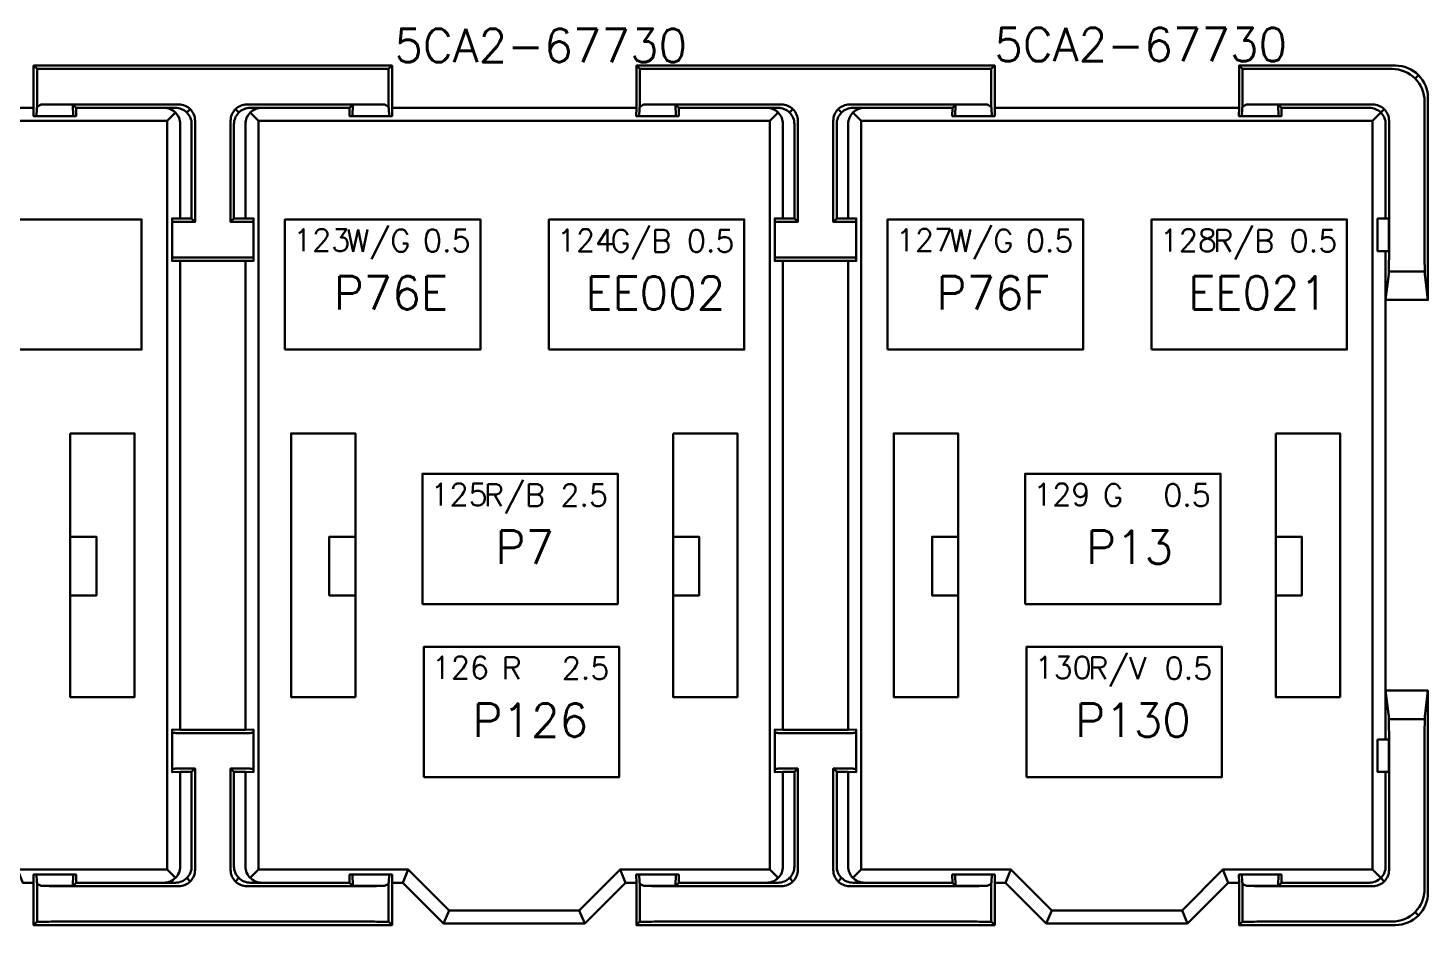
# Model space of a CAD drawing. Header units: millimetres. Extents: x 6 to 3615, y 6 to 858.
# Drawn here: x 2338.7 to 2424.8, y 510.7 to 565.9 of the extents above; entities that cross this region are included whole.
import ezdxf

# ---------------------------------------------------------------- set-up
doc = ezdxf.new("R2010")
doc.units = ezdxf.units.MM
doc.styles.add('Simplex_Style', font='simplex_.ttf')

msp = doc.modelspace()

# ---------------------------------------------------------------- linework, layer by layer
at = {"color": 0, "linetype": 'Continuous', "lineweight": 30, "flags": 128}
for points in [[(2323.786, 563.393), (2323.974, 563.583), (2323.974, 560.977), (2339.01, 560.977)], [(2339.18, 560.474), (2339.005, 560.474), (2339.01, 560.977), (2339.01, 563.583)], [(2339.201, 563.393), (2339.01, 563.583), (2361.062, 563.583)], [(2360.872, 563.393), (2361.062, 563.583), (2361.062, 560.977), (2376.099, 560.977)], [(2376.268, 560.474), (2376.094, 560.474), (2376.099, 560.977), (2376.099, 563.583)], [(2376.286, 563.393), (2376.099, 563.583), (2398.148, 563.583)], [(2397.961, 563.393), (2398.148, 563.583), (2398.148, 560.977), (2413.185, 560.977)], [(2413.354, 560.474), (2413.18, 560.474), (2413.185, 560.977), (2413.185, 563.583)], [(2413.375, 563.393), (2413.185, 563.583), (2422.807, 563.583)], [(2422.807, 563.583), (2423.005, 563.573), (2423.198, 563.544), (2423.391, 563.495), (2423.576, 563.43), (2423.753, 563.346), (2423.922, 563.245), (2424.081, 563.128), (2424.227, 562.995), (2424.357, 562.849), (2424.474, 562.69), (2424.576, 562.523), (2424.659, 562.344), (2424.727, 562.159), (2424.773, 561.969), (2424.802, 561.773), (2424.812, 561.578)], [(2339.201, 563.393), (2339.211, 563.391), (2339.242, 563.388), (2339.292, 563.388), (2339.359, 563.385), (2339.443, 563.383), (2339.544, 563.38), (2339.661, 563.38), (2339.794, 563.378), (2339.94, 563.378), (2340.096, 563.375), (2340.266, 563.375), (2340.443, 563.375), (2340.625, 563.372), (2340.815, 563.372), (2341.008, 563.372), (2341.203, 563.372)], [(2339.221, 560.997), (2339.221, 563.391)], [(2341.203, 563.372), (2358.87, 563.372)], [(2358.87, 563.372), (2359.062, 563.372), (2359.258, 563.372), (2359.448, 563.372), (2359.63, 563.375), (2359.807, 563.375), (2359.977, 563.375), (2360.133, 563.378), (2360.279, 563.378), (2360.411, 563.38), (2360.529, 563.38), (2360.63, 563.383), (2360.714, 563.385), (2360.781, 563.388), (2360.831, 563.388), (2360.862, 563.391), (2360.872, 563.393)], [(2360.852, 563.391), (2360.852, 560.997)], [(2376.286, 563.393), (2376.299, 563.391), (2376.328, 563.388), (2376.378, 563.388), (2376.445, 563.385), (2376.531, 563.383), (2376.633, 563.38), (2376.75, 563.38), (2376.88, 563.378), (2377.026, 563.378), (2377.185, 563.375), (2377.352, 563.375), (2377.529, 563.375), (2377.714, 563.372), (2377.904, 563.372), (2378.096, 563.372), (2378.292, 563.372)], [(2376.307, 560.997), (2376.307, 563.391)], [(2378.292, 563.372), (2395.956, 563.372)], [(2395.956, 563.372), (2396.151, 563.372), (2396.344, 563.372), (2396.534, 563.372), (2396.719, 563.375), (2396.896, 563.375), (2397.062, 563.375), (2397.221, 563.378), (2397.367, 563.378), (2397.497, 563.38), (2397.615, 563.38), (2397.716, 563.383), (2397.802, 563.385), (2397.87, 563.388), (2397.919, 563.388), (2397.948, 563.391), (2397.961, 563.393)], [(2397.94, 560.997), (2397.94, 563.391)], [(2413.375, 563.393), (2413.385, 563.391), (2413.417, 563.388), (2413.466, 563.388), (2413.534, 563.385), (2413.617, 563.383), (2413.719, 563.38), (2413.836, 563.38), (2413.969, 563.378), (2414.115, 563.378), (2414.271, 563.375), (2414.44, 563.375), (2414.617, 563.375), (2414.799, 563.372), (2414.99, 563.372), (2415.185, 563.372), (2415.378, 563.372)], [(2413.396, 560.997), (2413.396, 563.391)], [(2415.378, 563.372), (2422.599, 563.372)], [(2424.602, 561.367), (2424.594, 561.565), (2424.565, 561.758), (2424.516, 561.951), (2424.451, 562.135), (2424.365, 562.312), (2424.266, 562.482), (2424.148, 562.638), (2424.016, 562.784), (2423.87, 562.917), (2423.711, 563.034), (2423.542, 563.135), (2423.365, 563.219), (2423.18, 563.286), (2422.99, 563.333), (2422.794, 563.362), (2422.599, 563.372)], [(2424.227, 562.995), (2424.016, 562.784)], [(2347.229, 560.174), (2315.755, 560.174), (2315.25, 560.68), (2315.036, 560.893)], [(2341.445, 560.474), (2339.18, 560.474), (2339.201, 560.932)], [(2339.466, 561.174), (2339.388, 561.138), (2339.323, 561.099), (2339.271, 561.057), (2339.232, 561.016), (2339.208, 560.974), (2339.201, 560.932)], [(2341.203, 561.185), (2341.013, 561.185), (2340.823, 561.185), (2340.638, 561.185), (2340.458, 561.185), (2340.284, 561.182), (2340.117, 561.182), (2339.964, 561.182), (2339.818, 561.18), (2339.688, 561.18), (2339.568, 561.177), (2339.466, 561.174)], [(2339.466, 561.174), (2341.417, 561.174), (2341.617, 560.977), (2347.732, 560.977)], [(2341.203, 561.185), (2347.94, 561.185)], [(2341.417, 561.174), (2341.445, 560.474), (2341.622, 560.474), (2341.617, 560.977)], [(2347.029, 560.977), (2347.128, 560.971), (2347.224, 560.956), (2347.32, 560.932), (2347.414, 560.898), (2347.503, 560.857), (2347.586, 560.807), (2347.664, 560.747), (2347.737, 560.682), (2347.805, 560.609), (2347.862, 560.531), (2347.914, 560.445), (2347.956, 560.357), (2347.99, 560.266), (2348.013, 560.169), (2348.026, 560.073), (2348.031, 559.974)], [(2347.734, 560.68), (2347.664, 560.745), (2347.583, 560.805), (2347.5, 560.857), (2347.411, 560.898), (2347.32, 560.932), (2347.224, 560.956), (2347.128, 560.971), (2347.029, 560.977)], [(2348.734, 559.974), (2348.729, 560.073), (2348.714, 560.169), (2348.69, 560.266), (2348.656, 560.357), (2348.615, 560.445), (2348.565, 560.531), (2348.505, 560.609), (2348.44, 560.682), (2348.367, 560.747), (2348.289, 560.807), (2348.203, 560.857), (2348.115, 560.898), (2348.021, 560.932), (2347.927, 560.956), (2347.828, 560.971), (2347.732, 560.977)], [(2347.94, 561.185), (2348.039, 561.182), (2348.135, 561.167), (2348.232, 561.143), (2348.326, 561.109), (2348.414, 561.068), (2348.497, 561.018), (2348.576, 560.958), (2348.648, 560.893), (2348.716, 560.82), (2348.773, 560.74), (2348.826, 560.656), (2348.867, 560.568), (2348.901, 560.474), (2348.924, 560.38), (2348.938, 560.281), (2348.943, 560.182)], [(2348.648, 560.893), (2348.44, 560.682)], [(2351.13, 560.182), (2351.135, 560.281), (2351.148, 560.38), (2351.172, 560.474), (2351.206, 560.568), (2351.247, 560.656), (2351.299, 560.74), (2351.357, 560.82), (2351.422, 560.893), (2351.495, 560.958), (2351.576, 561.018), (2351.659, 561.068), (2351.747, 561.109), (2351.841, 561.143), (2351.938, 561.167), (2352.034, 561.182), (2352.133, 561.185)], [(2352.341, 560.977), (2352.245, 560.971), (2352.146, 560.956), (2352.052, 560.932), (2351.958, 560.898), (2351.87, 560.857), (2351.784, 560.807), (2351.706, 560.747), (2351.633, 560.682), (2351.568, 560.609), (2351.508, 560.531), (2351.458, 560.445), (2351.417, 560.357), (2351.383, 560.266), (2351.359, 560.169), (2351.344, 560.073), (2351.339, 559.974)], [(2351.422, 560.893), (2351.633, 560.682)], [(2352.042, 559.974), (2352.047, 560.073), (2352.06, 560.169), (2352.083, 560.266), (2352.117, 560.357), (2352.159, 560.445), (2352.211, 560.531), (2352.268, 560.609), (2352.336, 560.682), (2352.406, 560.747), (2352.487, 560.807), (2352.57, 560.857), (2352.659, 560.898), (2352.753, 560.932), (2352.849, 560.956), (2352.945, 560.971), (2353.044, 560.977)], [(2358.87, 561.185), (2352.133, 561.185)], [(2353.044, 560.977), (2352.945, 560.971), (2352.849, 560.956), (2352.753, 560.932), (2352.661, 560.898), (2352.573, 560.857), (2352.49, 560.805), (2352.409, 560.745), (2352.339, 560.68)], [(2352.341, 560.977), (2358.456, 560.977)], [(2358.625, 560.474), (2358.451, 560.474), (2358.456, 560.977), (2358.656, 561.174), (2360.607, 561.174)], [(2360.893, 560.474), (2358.625, 560.474), (2358.656, 561.174)], [(2360.607, 561.174), (2360.505, 561.177), (2360.385, 561.18), (2360.255, 561.18), (2360.109, 561.182), (2359.956, 561.182), (2359.789, 561.182), (2359.615, 561.185), (2359.435, 561.185), (2359.25, 561.185), (2359.06, 561.185), (2358.87, 561.185)], [(2360.872, 560.932), (2360.865, 560.974), (2360.841, 561.016), (2360.802, 561.057), (2360.75, 561.099), (2360.685, 561.138), (2360.607, 561.174)], [(2360.872, 560.932), (2360.893, 560.474), (2361.068, 560.474), (2361.062, 560.977)], [(2378.534, 560.474), (2376.268, 560.474), (2376.286, 560.932)], [(2376.552, 561.174), (2376.474, 561.138), (2376.409, 561.099), (2376.357, 561.057), (2376.32, 561.016), (2376.297, 560.974), (2376.286, 560.932)], [(2378.292, 561.185), (2378.102, 561.185), (2377.911, 561.185), (2377.727, 561.185), (2377.544, 561.185), (2377.37, 561.182), (2377.206, 561.182), (2377.049, 561.182), (2376.906, 561.18), (2376.773, 561.18), (2376.656, 561.177), (2376.552, 561.174)], [(2376.552, 561.174), (2378.505, 561.174), (2378.703, 560.977), (2384.818, 560.977)], [(2378.292, 561.185), (2385.029, 561.185)], [(2378.505, 561.174), (2378.534, 560.474), (2378.708, 560.474), (2378.703, 560.977)], [(2384.117, 560.977), (2384.216, 560.971), (2384.312, 560.956), (2384.409, 560.932), (2384.5, 560.898), (2384.589, 560.857), (2384.674, 560.807), (2384.753, 560.747), (2384.826, 560.682), (2384.891, 560.609), (2384.951, 560.531), (2385, 560.445), (2385.042, 560.357), (2385.076, 560.266), (2385.099, 560.169), (2385.115, 560.073), (2385.12, 559.974)], [(2384.823, 560.68), (2384.75, 560.745), (2384.672, 560.805), (2384.589, 560.857), (2384.5, 560.898), (2384.406, 560.932), (2384.312, 560.956), (2384.216, 560.971), (2384.117, 560.977)], [(2385.82, 559.974), (2385.815, 560.073), (2385.802, 560.169), (2385.779, 560.266), (2385.745, 560.357), (2385.703, 560.445), (2385.651, 560.531), (2385.594, 560.609), (2385.526, 560.682), (2385.453, 560.747), (2385.375, 560.807), (2385.292, 560.857), (2385.203, 560.898), (2385.109, 560.932), (2385.013, 560.956), (2384.917, 560.971), (2384.818, 560.977)], [(2385.029, 561.185), (2385.128, 561.182), (2385.224, 561.167), (2385.32, 561.143), (2385.411, 561.109), (2385.5, 561.068), (2385.586, 561.018), (2385.664, 560.958), (2385.737, 560.893), (2385.802, 560.82), (2385.862, 560.74), (2385.911, 560.656), (2385.953, 560.568), (2385.987, 560.474), (2386.01, 560.38), (2386.026, 560.281), (2386.031, 560.182)], [(2385.737, 560.893), (2385.526, 560.682)], [(2388.216, 560.182), (2388.221, 560.281), (2388.237, 560.38), (2388.26, 560.474), (2388.294, 560.568), (2388.336, 560.656), (2388.385, 560.74), (2388.445, 560.82), (2388.51, 560.893), (2388.583, 560.958), (2388.661, 561.018), (2388.747, 561.068), (2388.836, 561.109), (2388.927, 561.143), (2389.023, 561.167), (2389.12, 561.182), (2389.219, 561.185)], [(2389.43, 560.977), (2389.331, 560.971), (2389.234, 560.956), (2389.138, 560.932), (2389.044, 560.898), (2388.956, 560.857), (2388.872, 560.807), (2388.794, 560.747), (2388.721, 560.682), (2388.654, 560.609), (2388.596, 560.531), (2388.544, 560.445), (2388.503, 560.357), (2388.469, 560.266), (2388.445, 560.169), (2388.432, 560.073), (2388.427, 559.974)], [(2388.721, 560.682), (2388.51, 560.893)], [(2389.128, 559.974), (2389.133, 560.073), (2389.148, 560.169), (2389.172, 560.266), (2389.206, 560.357), (2389.247, 560.445), (2389.297, 560.531), (2389.357, 560.609), (2389.422, 560.682), (2389.495, 560.747), (2389.573, 560.807), (2389.659, 560.857), (2389.747, 560.898), (2389.839, 560.932), (2389.935, 560.956), (2390.031, 560.971), (2390.13, 560.977)], [(2395.956, 561.185), (2389.219, 561.185)], [(2390.13, 560.977), (2390.031, 560.971), (2389.935, 560.956), (2389.841, 560.932), (2389.747, 560.898), (2389.659, 560.857), (2389.576, 560.805), (2389.497, 560.745), (2389.424, 560.68)], [(2389.43, 560.977), (2395.544, 560.977)], [(2395.714, 560.474), (2395.539, 560.474), (2395.544, 560.977), (2395.742, 561.174), (2397.695, 561.174)], [(2397.979, 560.474), (2395.714, 560.474), (2395.742, 561.174)], [(2397.695, 561.174), (2397.591, 561.177), (2397.474, 561.18), (2397.341, 561.18), (2397.198, 561.182), (2397.042, 561.182), (2396.878, 561.182), (2396.703, 561.185), (2396.521, 561.185), (2396.336, 561.185), (2396.146, 561.185), (2395.956, 561.185)], [(2397.961, 560.932), (2397.951, 560.974), (2397.927, 561.016), (2397.891, 561.057), (2397.839, 561.099), (2397.773, 561.138), (2397.695, 561.174)], [(2397.961, 560.932), (2397.979, 560.474), (2398.154, 560.474), (2398.148, 560.977)], [(2415.622, 560.474), (2413.354, 560.474), (2413.375, 560.932)], [(2413.641, 561.174), (2413.562, 561.138), (2413.497, 561.099), (2413.445, 561.057), (2413.406, 561.016), (2413.383, 560.974), (2413.375, 560.932)], [(2415.378, 561.185), (2415.188, 561.185), (2414.997, 561.185), (2414.812, 561.185), (2414.633, 561.185), (2414.458, 561.182), (2414.292, 561.182), (2414.138, 561.182), (2413.992, 561.18), (2413.862, 561.18), (2413.742, 561.177), (2413.641, 561.174)], [(2413.641, 561.174), (2415.591, 561.174), (2415.792, 560.977), (2421.203, 560.977)], [(2415.378, 561.185), (2421.414, 561.185)], [(2415.591, 561.174), (2415.622, 560.474), (2415.797, 560.474), (2415.792, 560.977)], [(2421.909, 560.68), (2421.839, 560.745), (2421.758, 560.805), (2421.674, 560.857), (2421.586, 560.898), (2421.495, 560.932), (2421.398, 560.956), (2421.302, 560.971), (2421.203, 560.977)], [(2422.122, 513.346), (2421.909, 513.56), (2421.404, 514.065), (2421.404, 560.174), (2421.909, 560.68), (2422.122, 560.893)], [(2421.414, 561.185), (2421.513, 561.182), (2421.609, 561.167), (2421.706, 561.143), (2421.797, 561.109), (2421.885, 561.068), (2421.971, 561.018), (2422.049, 560.958), (2422.122, 560.893), (2422.188, 560.82), (2422.247, 560.74), (2422.297, 560.656), (2422.341, 560.568), (2422.372, 560.474), (2422.396, 560.38), (2422.411, 560.281), (2422.417, 560.182)], [(2424.602, 561.367), (2424.602, 552.74)], [(2424.622, 550.742), (2424.812, 549.148), (2424.812, 561.578)], [(2347.734, 560.68), (2347.229, 560.174), (2347.229, 514.065), (2347.734, 513.56)], [(2348.031, 559.974), (2348.026, 560.073), (2348.013, 560.169), (2347.987, 560.263), (2347.956, 560.357), (2347.911, 560.445), (2347.862, 560.529), (2347.802, 560.607), (2347.734, 560.68)], [(2348.734, 554.159), (2348.031, 554.159), (2348.031, 559.974)], [(2348.943, 560.182), (2348.943, 553.951), (2348.734, 554.159), (2348.734, 559.974)], [(2351.339, 554.159), (2351.13, 553.951), (2351.13, 560.182)], [(2352.042, 559.974), (2352.042, 554.159), (2352.542, 554.164), (2352.542, 551.549), (2352.042, 551.555), (2352.042, 522.685), (2352.542, 522.69), (2352.542, 520.076), (2352.042, 520.081), (2351.339, 520.081), (2351.13, 520.289), (2351.539, 520.289)], [(2352.042, 554.159), (2351.339, 554.159), (2351.339, 559.974)], [(2352.339, 560.68), (2352.271, 560.607), (2352.211, 560.529), (2352.161, 560.445), (2352.117, 560.357), (2352.086, 560.263), (2352.06, 560.169), (2352.047, 560.073), (2352.042, 559.974)], [(2384.318, 560.174), (2352.844, 560.174), (2352.339, 560.68)], [(2352.844, 560.174), (2352.844, 514.065), (2362.065, 514.065), (2364.57, 511.56), (2372.589, 511.56)], [(2384.823, 560.68), (2384.318, 560.174), (2384.318, 514.065), (2384.823, 513.56)], [(2385.12, 559.974), (2385.115, 560.073), (2385.099, 560.169), (2385.076, 560.263), (2385.042, 560.357), (2385, 560.445), (2384.948, 560.529), (2384.888, 560.607), (2384.823, 560.68)], [(2385.82, 554.159), (2385.12, 554.159), (2385.12, 559.974)], [(2386.031, 560.182), (2386.031, 553.951), (2385.82, 554.159), (2385.82, 559.974)], [(2388.427, 554.159), (2388.216, 553.951), (2388.216, 560.182)], [(2389.128, 559.974), (2389.128, 554.159), (2389.63, 554.164), (2389.63, 551.549), (2389.128, 551.555), (2389.128, 522.685), (2389.63, 522.69), (2389.63, 520.076), (2389.128, 520.081), (2388.427, 520.081), (2388.216, 520.289), (2388.628, 520.289)], [(2389.128, 554.159), (2388.427, 554.159), (2388.427, 559.974)], [(2389.424, 560.68), (2389.359, 560.607), (2389.299, 560.529), (2389.247, 560.445), (2389.206, 560.357), (2389.172, 560.263), (2389.148, 560.169), (2389.133, 560.073), (2389.128, 559.974)], [(2421.404, 560.174), (2389.93, 560.174), (2389.424, 560.68)], [(2389.93, 560.174), (2389.93, 514.065), (2399.151, 514.065), (2401.659, 511.56), (2409.677, 511.56)], [(2422.206, 559.974), (2422.201, 560.073), (2422.188, 560.169), (2422.161, 560.263), (2422.13, 560.357), (2422.086, 560.445), (2422.036, 560.529), (2421.977, 560.607), (2421.909, 560.68)], [(2422.206, 559.974), (2422.206, 554.159)], [(2422.417, 560.182), (2422.417, 552.74)], [(2348.031, 554.159), (2347.531, 554.164), (2347.531, 551.549), (2348.031, 551.555), (2352.042, 551.555)], [(2347.531, 553.961), (2347.536, 553.958), (2347.549, 553.958), (2347.573, 553.958), (2347.607, 553.956), (2347.648, 553.956), (2347.701, 553.956), (2347.758, 553.953), (2347.823, 553.953), (2347.896, 553.953), (2347.977, 553.951), (2348.06, 553.951), (2348.148, 553.951), (2348.242, 553.951), (2348.339, 553.951), (2348.435, 553.951), (2348.534, 553.951)], [(2348.943, 553.951), (2348.534, 553.951)], [(2351.539, 553.951), (2351.13, 553.951)], [(2351.539, 553.951), (2351.633, 553.951), (2351.724, 553.951), (2351.815, 553.951), (2351.901, 553.951), (2351.987, 553.951), (2352.068, 553.951), (2352.143, 553.953), (2352.216, 553.953), (2352.281, 553.953), (2352.339, 553.953), (2352.393, 553.956), (2352.438, 553.956), (2352.474, 553.956), (2352.505, 553.958), (2352.526, 553.958), (2352.539, 553.958), (2352.542, 553.961)], [(2385.12, 554.159), (2384.617, 554.164), (2384.617, 551.549), (2385.12, 551.555), (2389.128, 551.555)], [(2384.617, 553.961), (2384.622, 553.958), (2384.638, 553.958), (2384.661, 553.958), (2384.695, 553.956), (2384.737, 553.956), (2384.786, 553.956), (2384.846, 553.953), (2384.911, 553.953), (2384.984, 553.953), (2385.062, 553.951), (2385.148, 553.951), (2385.237, 553.951), (2385.328, 553.951), (2385.424, 553.951), (2385.521, 553.951), (2385.62, 553.951)], [(2386.031, 553.951), (2385.62, 553.951)], [(2388.628, 553.951), (2388.216, 553.951)], [(2388.628, 553.951), (2388.719, 553.951), (2388.812, 553.951), (2388.901, 553.951), (2388.99, 553.951), (2389.073, 553.951), (2389.154, 553.951), (2389.232, 553.953), (2389.302, 553.953), (2389.367, 553.953), (2389.427, 553.953), (2389.479, 553.956), (2389.523, 553.956), (2389.562, 553.956), (2389.591, 553.958), (2389.612, 553.958), (2389.625, 553.958), (2389.63, 553.961)], [(2422.406, 552.156), (2421.706, 552.156), (2421.706, 554.159), (2422.406, 554.159), (2422.406, 552.156)], [(2422.396, 550.742), (2422.398, 550.766), (2422.401, 550.807), (2422.404, 550.867), (2422.404, 550.94), (2422.406, 551.031), (2422.409, 551.135), (2422.409, 551.253), (2422.411, 551.385), (2422.411, 551.526), (2422.414, 551.68), (2422.414, 551.844), (2422.414, 552.013), (2422.417, 552.188), (2422.417, 552.37), (2422.417, 552.552), (2422.417, 552.74)], [(2424.602, 552.74), (2424.602, 552.552), (2424.602, 552.37), (2424.604, 552.188), (2424.604, 552.013), (2424.604, 551.844), (2424.607, 551.68), (2424.607, 551.526), (2424.607, 551.385), (2424.609, 551.253), (2424.612, 551.135), (2424.612, 551.031), (2424.615, 550.94), (2424.617, 550.867), (2424.617, 550.807), (2424.62, 550.766), (2424.622, 550.742)], [(2348.534, 551.763), (2348.44, 551.763), (2348.349, 551.763), (2348.258, 551.763), (2348.172, 551.763), (2348.086, 551.763), (2348.005, 551.763), (2347.93, 551.76), (2347.857, 551.76), (2347.792, 551.76), (2347.732, 551.76), (2347.68, 551.758), (2347.635, 551.758), (2347.599, 551.758), (2347.568, 551.755), (2347.547, 551.755), (2347.534, 551.755), (2347.531, 551.753)], [(2348.031, 551.555), (2348.031, 522.685), (2352.042, 522.685)], [(2348.534, 551.763), (2351.539, 551.763)], [(2352.542, 551.753), (2352.536, 551.755), (2352.523, 551.755), (2352.5, 551.755), (2352.466, 551.758), (2352.424, 551.758), (2352.372, 551.758), (2352.315, 551.76), (2352.247, 551.76), (2352.177, 551.76), (2352.096, 551.763), (2352.013, 551.763), (2351.924, 551.763), (2351.831, 551.763), (2351.734, 551.763), (2351.638, 551.763), (2351.539, 551.763)], [(2385.62, 551.763), (2385.529, 551.763), (2385.435, 551.763), (2385.346, 551.763), (2385.258, 551.763), (2385.174, 551.763), (2385.094, 551.763), (2385.016, 551.76), (2384.945, 551.76), (2384.88, 551.76), (2384.82, 551.76), (2384.768, 551.758), (2384.724, 551.758), (2384.685, 551.758), (2384.656, 551.755), (2384.635, 551.755), (2384.622, 551.755), (2384.617, 551.753)], [(2385.12, 551.555), (2385.12, 522.685), (2389.128, 522.685)], [(2385.62, 551.763), (2388.628, 551.763)], [(2389.63, 551.753), (2389.625, 551.755), (2389.609, 551.755), (2389.586, 551.755), (2389.552, 551.758), (2389.51, 551.758), (2389.461, 551.758), (2389.401, 551.76), (2389.336, 551.76), (2389.263, 551.76), (2389.185, 551.763), (2389.099, 551.763), (2389.01, 551.763), (2388.919, 551.763), (2388.823, 551.763), (2388.727, 551.763), (2388.628, 551.763)], [(2422.206, 552.156), (2422.206, 549.148), (2422.396, 550.742)], [(2424.615, 550.901), (2422.404, 550.901)], [(2424.812, 525.091), (2422.206, 525.091), (2422.206, 549.148), (2424.812, 549.148)], [(2341.266, 540.93), (2341.266, 524.69), (2345.224, 524.69), (2345.224, 540.93), (2341.266, 540.93)], [(2358.807, 524.69), (2354.849, 524.69), (2354.849, 540.93), (2358.807, 540.93), (2358.807, 524.69)], [(2378.354, 540.93), (2378.354, 524.69), (2382.312, 524.69), (2382.312, 540.93), (2378.354, 540.93)], [(2395.893, 524.69), (2391.935, 524.69), (2391.935, 540.93), (2395.893, 540.93), (2395.893, 524.69)], [(2415.44, 540.93), (2415.44, 524.69), (2419.398, 524.69), (2419.398, 540.93), (2415.44, 540.93)], [(2341.266, 530.956), (2342.87, 530.956), (2342.87, 534.562), (2341.266, 534.562)], [(2358.807, 530.956), (2357.203, 530.956), (2357.203, 534.562), (2358.807, 534.562)], [(2378.354, 530.956), (2379.956, 530.956), (2379.956, 534.562), (2378.354, 534.562)], [(2395.893, 530.956), (2394.292, 530.956), (2394.292, 534.562), (2395.893, 534.562)], [(2415.44, 530.956), (2417.044, 530.956), (2417.044, 534.562), (2415.44, 534.562)], [(2422.396, 523.497), (2422.206, 525.091), (2422.206, 522.083)], [(2424.812, 512.661), (2424.812, 525.091), (2424.622, 523.497)], [(2422.417, 521.5), (2422.417, 521.685), (2422.417, 521.87), (2422.417, 522.052), (2422.414, 522.227), (2422.414, 522.396), (2422.414, 522.56), (2422.411, 522.714), (2422.411, 522.854), (2422.409, 522.987), (2422.409, 523.104), (2422.406, 523.208), (2422.404, 523.299), (2422.404, 523.372), (2422.401, 523.432), (2422.398, 523.474), (2422.396, 523.497)], [(2422.404, 523.339), (2424.615, 523.339)], [(2424.622, 523.497), (2424.62, 523.474), (2424.617, 523.432), (2424.617, 523.372), (2424.615, 523.299), (2424.612, 523.208), (2424.612, 523.104), (2424.609, 522.987), (2424.607, 522.854), (2424.607, 522.714), (2424.607, 522.56), (2424.604, 522.396), (2424.604, 522.227), (2424.604, 522.052), (2424.602, 521.87), (2424.602, 521.685), (2424.602, 521.5)], [(2348.031, 522.685), (2347.531, 522.69), (2347.531, 520.076), (2348.031, 520.081), (2348.734, 520.081), (2348.943, 520.289), (2348.534, 520.289)], [(2347.531, 522.487), (2347.536, 522.484), (2347.549, 522.484), (2347.573, 522.484), (2347.607, 522.482), (2347.648, 522.482), (2347.701, 522.482), (2347.758, 522.479), (2347.823, 522.479), (2347.896, 522.479), (2347.977, 522.477), (2348.06, 522.477), (2348.148, 522.477), (2348.242, 522.477), (2348.339, 522.477), (2348.435, 522.477), (2348.534, 522.477)], [(2348.534, 522.477), (2351.539, 522.477)], [(2351.539, 522.477), (2351.633, 522.477), (2351.724, 522.477), (2351.815, 522.477), (2351.901, 522.477), (2351.987, 522.477), (2352.068, 522.477), (2352.143, 522.479), (2352.216, 522.479), (2352.281, 522.479), (2352.339, 522.479), (2352.393, 522.482), (2352.438, 522.482), (2352.474, 522.482), (2352.505, 522.484), (2352.526, 522.484), (2352.539, 522.484), (2352.542, 522.487)], [(2385.12, 522.685), (2384.617, 522.69), (2384.617, 520.076), (2385.12, 520.081), (2385.82, 520.081), (2386.031, 520.289), (2385.62, 520.289)], [(2384.617, 522.487), (2384.622, 522.484), (2384.638, 522.484), (2384.661, 522.484), (2384.695, 522.482), (2384.737, 522.482), (2384.786, 522.482), (2384.846, 522.479), (2384.911, 522.479), (2384.984, 522.479), (2385.062, 522.477), (2385.148, 522.477), (2385.237, 522.477), (2385.328, 522.477), (2385.424, 522.477), (2385.521, 522.477), (2385.62, 522.477)], [(2385.62, 522.477), (2388.628, 522.477)], [(2388.628, 522.477), (2388.719, 522.477), (2388.812, 522.477), (2388.901, 522.477), (2388.99, 522.477), (2389.073, 522.477), (2389.154, 522.477), (2389.232, 522.479), (2389.302, 522.479), (2389.367, 522.479), (2389.427, 522.479), (2389.479, 522.482), (2389.523, 522.482), (2389.562, 522.482), (2389.591, 522.484), (2389.612, 522.484), (2389.625, 522.484), (2389.63, 522.487)], [(2421.706, 522.083), (2421.706, 520.081), (2422.406, 520.081), (2422.406, 522.083), (2421.706, 522.083)], [(2422.417, 514.055), (2422.417, 521.5)], [(2424.602, 512.872), (2424.602, 521.5)], [(2348.534, 520.289), (2348.44, 520.289), (2348.349, 520.289), (2348.258, 520.289), (2348.172, 520.289), (2348.086, 520.289), (2348.005, 520.289), (2347.93, 520.286), (2347.857, 520.286), (2347.792, 520.286), (2347.732, 520.286), (2347.68, 520.284), (2347.635, 520.284), (2347.599, 520.284), (2347.568, 520.281), (2347.547, 520.281), (2347.534, 520.281), (2347.531, 520.279)], [(2348.031, 520.081), (2348.031, 514.266)], [(2348.734, 520.081), (2348.734, 514.266)], [(2348.943, 514.055), (2348.943, 520.289)], [(2351.13, 514.055), (2351.13, 520.289)], [(2351.339, 514.266), (2351.339, 520.081)], [(2352.542, 520.279), (2352.536, 520.281), (2352.523, 520.281), (2352.5, 520.281), (2352.466, 520.284), (2352.424, 520.284), (2352.372, 520.284), (2352.315, 520.286), (2352.247, 520.286), (2352.177, 520.286), (2352.096, 520.289), (2352.013, 520.289), (2351.924, 520.289), (2351.831, 520.289), (2351.734, 520.289), (2351.638, 520.289), (2351.539, 520.289)], [(2352.042, 514.266), (2352.042, 520.081)], [(2385.62, 520.289), (2385.529, 520.289), (2385.435, 520.289), (2385.346, 520.289), (2385.258, 520.289), (2385.174, 520.289), (2385.094, 520.289), (2385.016, 520.286), (2384.945, 520.286), (2384.88, 520.286), (2384.82, 520.286), (2384.768, 520.284), (2384.724, 520.284), (2384.685, 520.284), (2384.656, 520.281), (2384.635, 520.281), (2384.622, 520.281), (2384.617, 520.279)], [(2385.12, 520.081), (2385.12, 514.266)], [(2385.82, 520.081), (2385.82, 514.266)], [(2386.031, 514.055), (2386.031, 520.289)], [(2388.216, 514.055), (2388.216, 520.289)], [(2388.427, 514.266), (2388.427, 520.081)], [(2389.63, 520.279), (2389.625, 520.281), (2389.609, 520.281), (2389.586, 520.281), (2389.552, 520.284), (2389.51, 520.284), (2389.461, 520.284), (2389.401, 520.286), (2389.336, 520.286), (2389.263, 520.286), (2389.185, 520.289), (2389.099, 520.289), (2389.01, 520.289), (2388.919, 520.289), (2388.823, 520.289), (2388.727, 520.289), (2388.628, 520.289)], [(2389.128, 514.266), (2389.128, 520.081)], [(2422.206, 520.081), (2422.206, 514.266)], [(2347.229, 514.065), (2338.008, 514.065), (2338.341, 513.263), (2339.01, 513.263)], [(2361.062, 510.656), (2339.01, 510.656), (2339.01, 513.263), (2339.005, 513.766), (2341.445, 513.766)], [(2339.18, 513.766), (2339.201, 513.307)], [(2347.732, 513.263), (2341.617, 513.263), (2341.622, 513.766), (2341.445, 513.766), (2341.417, 513.065), (2341.617, 513.263)], [(2348.031, 514.266), (2348.026, 514.167), (2348.013, 514.07), (2347.99, 513.974), (2347.956, 513.883), (2347.914, 513.794), (2347.862, 513.708), (2347.805, 513.63), (2347.737, 513.557), (2347.664, 513.492), (2347.586, 513.432), (2347.503, 513.383), (2347.414, 513.341), (2347.32, 513.307), (2347.224, 513.284), (2347.128, 513.268), (2347.029, 513.263)], [(2347.029, 513.263), (2347.128, 513.268), (2347.224, 513.284), (2347.32, 513.307), (2347.411, 513.341), (2347.5, 513.383), (2347.583, 513.435), (2347.664, 513.495), (2347.734, 513.56)], [(2347.732, 513.263), (2347.828, 513.268), (2347.927, 513.284), (2348.021, 513.307), (2348.115, 513.341), (2348.203, 513.383), (2348.289, 513.432), (2348.367, 513.492), (2348.44, 513.557), (2348.505, 513.63), (2348.565, 513.708), (2348.615, 513.794), (2348.656, 513.883), (2348.69, 513.974), (2348.714, 514.07), (2348.729, 514.167), (2348.734, 514.266)], [(2347.734, 513.56), (2347.802, 513.633), (2347.862, 513.711), (2347.911, 513.794), (2347.956, 513.883), (2347.987, 513.977), (2348.013, 514.07), (2348.026, 514.167), (2348.031, 514.266)], [(2347.94, 513.055), (2348.039, 513.057), (2348.135, 513.073), (2348.232, 513.096), (2348.326, 513.13), (2348.414, 513.172), (2348.497, 513.221), (2348.576, 513.281), (2348.648, 513.346), (2348.716, 513.419), (2348.773, 513.5), (2348.826, 513.583), (2348.867, 513.672), (2348.901, 513.766), (2348.924, 513.859), (2348.938, 513.958), (2348.943, 514.055)], [(2348.44, 513.557), (2348.648, 513.346)], [(2351.13, 514.055), (2351.135, 513.958), (2351.148, 513.859), (2351.172, 513.766), (2351.206, 513.672), (2351.247, 513.583), (2351.299, 513.5), (2351.357, 513.419), (2351.422, 513.346), (2351.495, 513.281), (2351.576, 513.221), (2351.659, 513.172), (2351.747, 513.13), (2351.841, 513.096), (2351.938, 513.073), (2352.034, 513.057), (2352.133, 513.055)], [(2351.339, 514.266), (2351.344, 514.167), (2351.359, 514.07), (2351.383, 513.974), (2351.417, 513.883), (2351.458, 513.794), (2351.508, 513.708), (2351.568, 513.63), (2351.633, 513.557), (2351.706, 513.492), (2351.784, 513.432), (2351.87, 513.383), (2351.958, 513.341), (2352.052, 513.307), (2352.146, 513.284), (2352.245, 513.268), (2352.341, 513.263)], [(2351.633, 513.557), (2351.422, 513.346)], [(2353.044, 513.263), (2352.945, 513.268), (2352.849, 513.284), (2352.753, 513.307), (2352.659, 513.341), (2352.57, 513.383), (2352.487, 513.432), (2352.406, 513.492), (2352.336, 513.557), (2352.268, 513.63), (2352.211, 513.708), (2352.159, 513.794), (2352.117, 513.883), (2352.083, 513.974), (2352.06, 514.07), (2352.047, 514.167), (2352.042, 514.266)], [(2352.042, 514.266), (2352.047, 514.167), (2352.06, 514.07), (2352.086, 513.977), (2352.117, 513.883), (2352.161, 513.794), (2352.211, 513.711), (2352.271, 513.633), (2352.339, 513.56)], [(2352.339, 513.56), (2352.844, 514.065)], [(2352.339, 513.56), (2352.409, 513.495), (2352.49, 513.435), (2352.573, 513.383), (2352.661, 513.341), (2352.753, 513.307), (2352.849, 513.284), (2352.945, 513.268), (2353.044, 513.263)], [(2360.893, 513.766), (2358.451, 513.766), (2358.456, 513.263), (2358.656, 513.065)], [(2358.625, 513.766), (2358.656, 513.065), (2360.607, 513.065)], [(2361.732, 513.263), (2361.062, 513.263), (2361.068, 513.766), (2360.893, 513.766), (2360.872, 513.307)], [(2364.24, 510.758), (2361.732, 513.263), (2362.065, 514.065)], [(2375.427, 513.263), (2372.922, 510.758), (2372.589, 511.56), (2375.096, 514.065)], [(2384.318, 514.065), (2375.096, 514.065), (2375.427, 513.263), (2376.099, 513.263)], [(2398.148, 510.656), (2376.099, 510.656), (2376.099, 513.263), (2376.094, 513.766), (2378.534, 513.766)], [(2376.268, 513.766), (2376.286, 513.307)], [(2384.818, 513.263), (2378.703, 513.263), (2378.708, 513.766), (2378.534, 513.766), (2378.505, 513.065), (2378.703, 513.263)], [(2385.12, 514.266), (2385.115, 514.167), (2385.099, 514.07), (2385.076, 513.974), (2385.042, 513.883), (2385, 513.794), (2384.951, 513.708), (2384.891, 513.63), (2384.826, 513.557), (2384.753, 513.492), (2384.674, 513.432), (2384.589, 513.383), (2384.5, 513.341), (2384.409, 513.307), (2384.312, 513.284), (2384.216, 513.268), (2384.117, 513.263)], [(2384.117, 513.263), (2384.216, 513.268), (2384.312, 513.284), (2384.406, 513.307), (2384.5, 513.341), (2384.589, 513.383), (2384.672, 513.435), (2384.75, 513.495), (2384.823, 513.56)], [(2384.818, 513.263), (2384.917, 513.268), (2385.013, 513.284), (2385.109, 513.307), (2385.203, 513.341), (2385.292, 513.383), (2385.375, 513.432), (2385.453, 513.492), (2385.526, 513.557), (2385.594, 513.63), (2385.651, 513.708), (2385.703, 513.794), (2385.745, 513.883), (2385.779, 513.974), (2385.802, 514.07), (2385.815, 514.167), (2385.82, 514.266)], [(2384.823, 513.56), (2384.888, 513.633), (2384.948, 513.711), (2385, 513.794), (2385.042, 513.883), (2385.076, 513.977), (2385.099, 514.07), (2385.115, 514.167), (2385.12, 514.266)], [(2385.029, 513.055), (2385.128, 513.057), (2385.224, 513.073), (2385.32, 513.096), (2385.411, 513.13), (2385.5, 513.172), (2385.586, 513.221), (2385.664, 513.281), (2385.737, 513.346), (2385.802, 513.419), (2385.862, 513.5), (2385.911, 513.583), (2385.953, 513.672), (2385.987, 513.766), (2386.01, 513.859), (2386.026, 513.958), (2386.031, 514.055)], [(2385.526, 513.557), (2385.737, 513.346)], [(2388.216, 514.055), (2388.221, 513.958), (2388.237, 513.859), (2388.26, 513.766), (2388.294, 513.672), (2388.336, 513.583), (2388.385, 513.5), (2388.445, 513.419), (2388.51, 513.346), (2388.583, 513.281), (2388.661, 513.221), (2388.747, 513.172), (2388.836, 513.13), (2388.927, 513.096), (2389.023, 513.073), (2389.12, 513.057), (2389.219, 513.055)], [(2388.427, 514.266), (2388.432, 514.167), (2388.445, 514.07), (2388.469, 513.974), (2388.503, 513.883), (2388.544, 513.794), (2388.596, 513.708), (2388.654, 513.63), (2388.721, 513.557), (2388.794, 513.492), (2388.872, 513.432), (2388.956, 513.383), (2389.044, 513.341), (2389.138, 513.307), (2389.234, 513.284), (2389.331, 513.268), (2389.43, 513.263)], [(2388.721, 513.557), (2388.51, 513.346)], [(2390.13, 513.263), (2390.031, 513.268), (2389.935, 513.284), (2389.839, 513.307), (2389.747, 513.341), (2389.659, 513.383), (2389.573, 513.432), (2389.495, 513.492), (2389.422, 513.557), (2389.357, 513.63), (2389.297, 513.708), (2389.247, 513.794), (2389.206, 513.883), (2389.172, 513.974), (2389.148, 514.07), (2389.133, 514.167), (2389.128, 514.266)], [(2389.128, 514.266), (2389.133, 514.167), (2389.148, 514.07), (2389.172, 513.977), (2389.206, 513.883), (2389.247, 513.794), (2389.299, 513.711), (2389.359, 513.633), (2389.424, 513.56)], [(2389.424, 513.56), (2389.93, 514.065)], [(2389.424, 513.56), (2389.497, 513.495), (2389.576, 513.435), (2389.659, 513.383), (2389.747, 513.341), (2389.841, 513.307), (2389.935, 513.284), (2390.031, 513.268), (2390.13, 513.263)], [(2397.979, 513.766), (2395.539, 513.766), (2395.544, 513.263), (2395.742, 513.065)], [(2395.714, 513.766), (2395.742, 513.065), (2397.695, 513.065)], [(2398.82, 513.263), (2398.148, 513.263), (2398.154, 513.766), (2397.979, 513.766), (2397.961, 513.307)], [(2401.326, 510.758), (2398.82, 513.263), (2399.151, 514.065)], [(2412.516, 513.263), (2410.008, 510.758), (2409.677, 511.56), (2412.182, 514.065)], [(2421.404, 514.065), (2412.182, 514.065), (2412.516, 513.263), (2413.185, 513.263)], [(2422.807, 510.656), (2413.185, 510.656), (2413.185, 513.263), (2413.18, 513.766), (2415.622, 513.766)], [(2413.354, 513.766), (2413.375, 513.307)], [(2415.792, 513.263), (2415.591, 513.065), (2415.622, 513.766), (2415.797, 513.766), (2415.792, 513.263), (2421.203, 513.263)], [(2421.203, 513.263), (2421.302, 513.268), (2421.398, 513.284), (2421.495, 513.307), (2421.586, 513.341), (2421.674, 513.383), (2421.758, 513.435), (2421.839, 513.495), (2421.909, 513.56)], [(2422.417, 514.055), (2422.411, 513.958), (2422.396, 513.859), (2422.372, 513.766), (2422.341, 513.672), (2422.297, 513.583), (2422.247, 513.5), (2422.188, 513.419), (2422.122, 513.346), (2422.049, 513.281), (2421.971, 513.221), (2421.885, 513.172), (2421.797, 513.13), (2421.706, 513.096), (2421.609, 513.073), (2421.513, 513.057), (2421.414, 513.055)], [(2421.909, 513.56), (2421.977, 513.633), (2422.036, 513.711), (2422.086, 513.794), (2422.13, 513.883), (2422.161, 513.977), (2422.188, 514.07), (2422.201, 514.167), (2422.206, 514.266)], [(2339.201, 513.307), (2339.208, 513.266), (2339.232, 513.224), (2339.271, 513.182), (2339.323, 513.141), (2339.388, 513.102), (2339.466, 513.065)], [(2339.221, 510.849), (2339.221, 513.242)], [(2339.466, 513.065), (2341.417, 513.065)], [(2339.466, 513.065), (2339.568, 513.062), (2339.688, 513.06), (2339.818, 513.06), (2339.964, 513.057), (2340.117, 513.057), (2340.284, 513.057), (2340.458, 513.055), (2340.638, 513.055), (2340.823, 513.055), (2341.013, 513.055), (2341.203, 513.055)], [(2341.203, 513.055), (2347.94, 513.055)], [(2358.87, 513.055), (2352.133, 513.055)], [(2358.456, 513.263), (2352.341, 513.263)], [(2358.87, 513.055), (2359.06, 513.055), (2359.25, 513.055), (2359.435, 513.055), (2359.615, 513.055), (2359.789, 513.057), (2359.956, 513.057), (2360.109, 513.057), (2360.255, 513.06), (2360.385, 513.06), (2360.505, 513.062), (2360.607, 513.065)], [(2360.607, 513.065), (2360.685, 513.102), (2360.75, 513.141), (2360.802, 513.182), (2360.841, 513.224), (2360.865, 513.266), (2360.872, 513.307)], [(2360.852, 513.242), (2360.852, 510.849)], [(2360.872, 510.846), (2361.062, 510.656), (2361.062, 513.263)], [(2376.286, 513.307), (2376.297, 513.266), (2376.32, 513.224), (2376.357, 513.182), (2376.409, 513.141), (2376.474, 513.102), (2376.552, 513.065)], [(2376.307, 510.849), (2376.307, 513.242)], [(2376.552, 513.065), (2378.505, 513.065)], [(2376.552, 513.065), (2376.656, 513.062), (2376.773, 513.06), (2376.906, 513.06), (2377.049, 513.057), (2377.206, 513.057), (2377.37, 513.057), (2377.544, 513.055), (2377.727, 513.055), (2377.911, 513.055), (2378.102, 513.055), (2378.292, 513.055)], [(2378.292, 513.055), (2385.029, 513.055)], [(2395.956, 513.055), (2389.219, 513.055)], [(2395.544, 513.263), (2389.43, 513.263)], [(2395.956, 513.055), (2396.146, 513.055), (2396.336, 513.055), (2396.521, 513.055), (2396.703, 513.055), (2396.878, 513.057), (2397.042, 513.057), (2397.198, 513.057), (2397.341, 513.06), (2397.474, 513.06), (2397.591, 513.062), (2397.695, 513.065)], [(2397.695, 513.065), (2397.773, 513.102), (2397.839, 513.141), (2397.891, 513.182), (2397.927, 513.224), (2397.951, 513.266), (2397.961, 513.307)], [(2397.94, 513.242), (2397.94, 510.849)], [(2397.961, 510.846), (2398.148, 510.656), (2398.148, 513.263)], [(2413.375, 513.307), (2413.383, 513.266), (2413.406, 513.224), (2413.445, 513.182), (2413.497, 513.141), (2413.562, 513.102), (2413.641, 513.065)], [(2413.396, 513.242), (2413.396, 510.849)], [(2413.641, 513.065), (2415.591, 513.065)], [(2413.641, 513.065), (2413.742, 513.062), (2413.862, 513.06), (2413.992, 513.06), (2414.138, 513.057), (2414.292, 513.057), (2414.458, 513.057), (2414.633, 513.055), (2414.812, 513.055), (2414.997, 513.055), (2415.188, 513.055), (2415.378, 513.055)], [(2415.378, 513.055), (2421.414, 513.055)], [(2422.599, 510.867), (2422.794, 510.878), (2422.99, 510.906), (2423.18, 510.953), (2423.365, 511.021), (2423.542, 511.104), (2423.711, 511.206), (2423.87, 511.323), (2424.016, 511.456), (2424.148, 511.602), (2424.266, 511.758), (2424.365, 511.927), (2424.451, 512.104), (2424.516, 512.289), (2424.565, 512.482), (2424.594, 512.674), (2424.602, 512.872)], [(2424.812, 512.661), (2424.802, 512.466), (2424.773, 512.271), (2424.727, 512.081), (2424.659, 511.896), (2424.576, 511.716), (2424.474, 511.549), (2424.357, 511.391), (2424.227, 511.245), (2424.081, 511.112), (2423.922, 510.995), (2423.753, 510.893), (2423.576, 510.81), (2423.391, 510.745), (2423.198, 510.695), (2423.005, 510.667), (2422.807, 510.656)], [(2372.922, 510.758), (2364.24, 510.758), (2364.57, 511.56)], [(2410.008, 510.758), (2401.326, 510.758), (2401.659, 511.56)], [(2424.227, 511.245), (2424.016, 511.456)], [(2339.201, 510.846), (2339.01, 510.656)], [(2341.203, 510.867), (2341.008, 510.867), (2340.815, 510.867), (2340.625, 510.867), (2340.443, 510.865), (2340.266, 510.865), (2340.096, 510.865), (2339.94, 510.862), (2339.794, 510.862), (2339.661, 510.859), (2339.544, 510.859), (2339.443, 510.857), (2339.359, 510.854), (2339.292, 510.852), (2339.242, 510.852), (2339.211, 510.849), (2339.201, 510.846)], [(2341.203, 510.867), (2358.87, 510.867)], [(2360.872, 510.846), (2360.862, 510.849), (2360.831, 510.852), (2360.781, 510.852), (2360.714, 510.854), (2360.63, 510.857), (2360.529, 510.859), (2360.411, 510.859), (2360.279, 510.862), (2360.133, 510.862), (2359.977, 510.865), (2359.807, 510.865), (2359.63, 510.865), (2359.448, 510.867), (2359.258, 510.867), (2359.062, 510.867), (2358.87, 510.867)], [(2376.286, 510.846), (2376.099, 510.656)], [(2378.292, 510.867), (2378.096, 510.867), (2377.904, 510.867), (2377.714, 510.867), (2377.529, 510.865), (2377.352, 510.865), (2377.185, 510.865), (2377.026, 510.862), (2376.88, 510.862), (2376.75, 510.859), (2376.633, 510.859), (2376.531, 510.857), (2376.445, 510.854), (2376.378, 510.852), (2376.328, 510.852), (2376.299, 510.849), (2376.286, 510.846)], [(2378.292, 510.867), (2395.956, 510.867)], [(2397.961, 510.846), (2397.948, 510.849), (2397.919, 510.852), (2397.87, 510.852), (2397.802, 510.854), (2397.716, 510.857), (2397.615, 510.859), (2397.497, 510.859), (2397.367, 510.862), (2397.221, 510.862), (2397.062, 510.865), (2396.896, 510.865), (2396.719, 510.865), (2396.534, 510.867), (2396.344, 510.867), (2396.151, 510.867), (2395.956, 510.867)], [(2413.375, 510.846), (2413.185, 510.656)], [(2415.378, 510.867), (2415.185, 510.867), (2414.99, 510.867), (2414.799, 510.867), (2414.617, 510.865), (2414.44, 510.865), (2414.271, 510.865), (2414.115, 510.862), (2413.969, 510.862), (2413.836, 510.859), (2413.719, 510.859), (2413.617, 510.857), (2413.534, 510.854), (2413.466, 510.852), (2413.417, 510.852), (2413.385, 510.849), (2413.375, 510.846)], [(2415.378, 510.867), (2422.599, 510.867)]]:
    msp.add_lwpolyline(points, dxfattribs=at)
for points in [[(2333.625, 546.086), (2345.654, 546.086), (2345.654, 554.104), (2333.625, 554.104), (2333.625, 546.086)], [(2354.474, 546.086), (2366.503, 546.086), (2366.503, 554.104), (2354.474, 554.104), (2354.474, 546.086)], [(2370.714, 546.086), (2382.742, 546.086), (2382.742, 554.104), (2370.714, 554.104), (2370.714, 546.086)], [(2391.562, 546.086), (2403.591, 546.086), (2403.591, 554.104), (2391.562, 554.104), (2391.562, 546.086)], [(2407.799, 546.086), (2419.828, 546.086), (2419.828, 554.104), (2407.799, 554.104), (2407.799, 546.086)], [(2362.93, 530.422), (2374.958, 530.422), (2374.958, 538.44), (2362.93, 538.44), (2362.93, 530.422)], [(2400.016, 530.422), (2412.044, 530.422), (2412.044, 538.44), (2400.016, 538.44), (2400.016, 530.422)], [(2363.016, 519.763), (2375.044, 519.763), (2375.044, 527.781), (2363.016, 527.781), (2363.016, 519.763)], [(2400.104, 519.763), (2412.13, 519.763), (2412.13, 527.781), (2400.104, 527.781), (2400.104, 519.763)]]:
    msp.add_lwpolyline(points, close=True, dxfattribs=at)

# ---------------------------------------------------------------- texts
at = {"color": 0, "linetype": 'Continuous', "style": 'Simplex_Style'}
for s, height, p in [('5CA2-67730', 2.0508, (2361.203, 563.794)), ('5CA2-67730', 2.0508, (2398.125, 563.844)), ('123', 1.3672, (2354.974, 552.148)), ('W/G', 1.3672, (2358.271, 552.112)), ('0.5', 1.3672, (2362.971, 552.112)), ('124', 1.3672, (2371.211, 552.135)), ('G/B', 1.3672, (2374.508, 552.099)), ('0.5', 1.3672, (2379.208, 552.099)), ('127', 1.3672, (2392.068, 552.151)), ('W/G', 1.3672, (2395.365, 552.115)), ('0.5', 1.3672, (2400.065, 552.115)), ('128', 1.3672, (2408.305, 552.138)), ('R/B', 1.3672, (2411.602, 552.102)), ('0.5', 1.3672, (2416.302, 552.102)), ('P76E', 2.0508, (2357.471, 548.562)), ('EE002', 2.0508, (2372.958, 548.549)), ('P76F', 2.0508, (2394.565, 548.565)), ('EE021', 2.0508, (2410.052, 548.552)), ('125', 1.3672, (2363.427, 536.482)), ('R/B', 1.3672, (2366.724, 536.445)), ('2.5', 1.3672, (2371.424, 536.445)), ('129', 1.3672, (2400.521, 536.484)), ('G', 1.367, (2404.818, 536.448)), ('0.5', 1.3672, (2408.518, 536.448)), ('P7', 2.0508, (2367.424, 532.896)), ('P13', 2.0508, (2403.768, 532.898)), ('R/V', 1.3672, (2403.904, 525.792)), ('126', 1.3672, (2363.513, 525.826)), ('R', 1.367, (2367.81, 525.789)), ('2.5', 1.3672, (2371.51, 525.789)), ('130', 1.3672, (2400.607, 525.828)), ('0.5', 1.3672, (2408.604, 525.792)), ('P126', 2.0508, (2366.01, 522.24)), ('P130', 2.0508, (2403.104, 522.242))]:
    msp.add_text(s, height=height, dxfattribs=at).set_placement(p)

doc.saveas('drawing.dxf')
